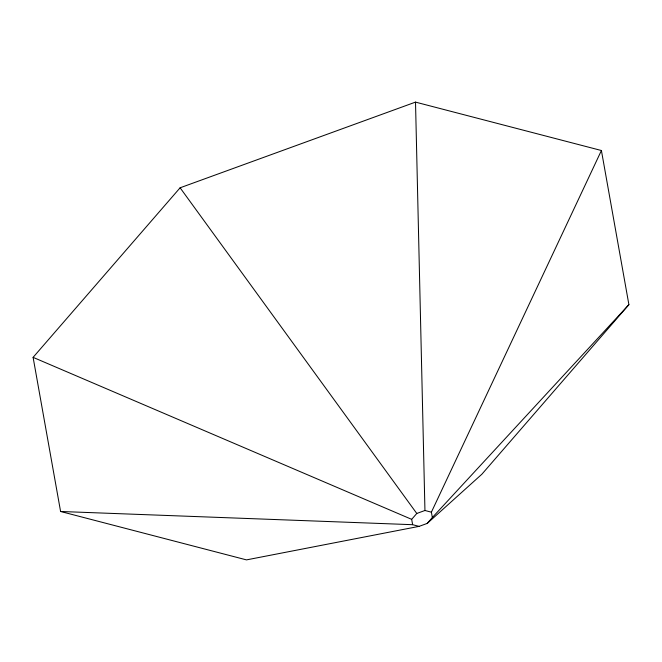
<?xml version="1.0" encoding="UTF-8"?>
<svg xmlns="http://www.w3.org/2000/svg" width="662" height="662" viewBox="0 0 662 662"><rect width="100%" height="100%" fill="white"/><g stroke="black" fill="none" stroke-linecap="round" stroke-linejoin="round"><path stroke-width="0.99" d="M427.247 523.402L432.344 517.519L431.392 512.173L601.41 150.514L415.513 102.114L180.114 187.793L33.1 357.356L60.59 511.486L246.487 559.887L419.079 526.373L427.247 523.402L481.886 474.207L628.9 304.644L601.41 150.514M419.079 526.373L412.633 524.693L411.681 519.347L416.779 513.464L424.946 510.493L431.392 512.173M432.344 517.519L628.9 304.644M60.59 511.486L412.633 524.693M33.1 357.356L411.681 519.347M180.114 187.793L416.779 513.464M415.513 102.114L424.946 510.493"/></g></svg>
